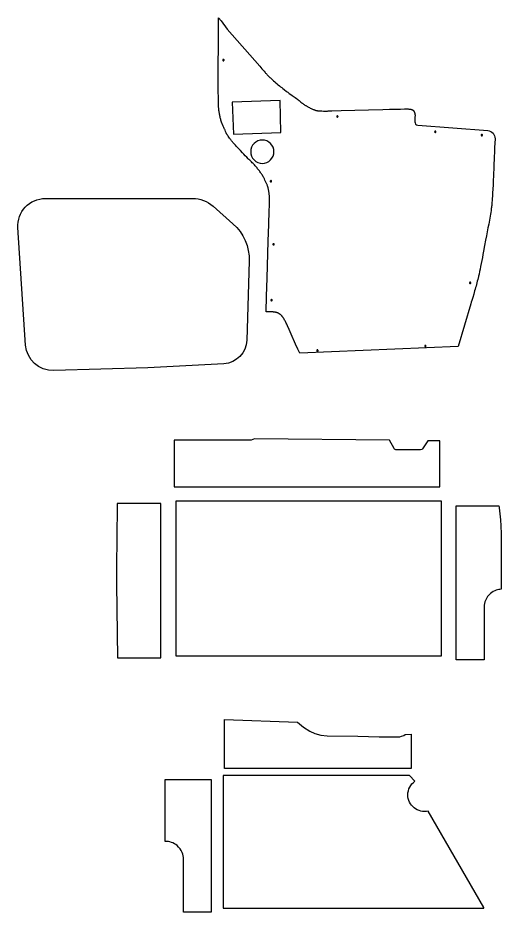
# Model space of a CAD drawing. Extents: x -780 to 1866, y -7095 to -85.
# Drawn here: x 280 to 1735, y -7095 to -4402 of the extents above; entities that cross this region are included whole.
import ezdxf

# ---------------------------------------------------------------- set-up
doc = ezdxf.new("R2010")
doc.units = 0
doc.layers.add('DEFAULT_LAYER', color=1, linetype='CONTINUOUS')

msp = doc.modelspace()

# ---------------------------------------------------------------- linework, layer by layer
at = {"layer": 'DEFAULT_LAYER'}
for points in [[(1475.4, -4714.9, 0.397316), (1484.6, -4725.1), (1694.9, -4741.5, -0.405949), (1717, -4766.6), (1716.4, -4779.4), (1715.8, -4792.7), (1715.2, -4806.6), (1714.6, -4820.9), (1713.4, -4849.8), (1712.2, -4878.3), (1711.6, -4892.1), (1711, -4905.3), (1710.3, -4917.7), (1709.7, -4929.4), (1709.4, -4934.8), (1709.1, -4940), (1708.8, -4944.9), (1708.5, -4949.5), (1708.2, -4953.7), (1707.8, -4957.6), (1707.5, -4961.2), (1707.2, -4964.3), (1706.9, -4967.3), (1706.5, -4970.2), (1706.1, -4973.2), (1705.7, -4976.1), (1705.3, -4979.1), (1704.9, -4982), (1704, -4987.9), (1703.1, -4993.8), (1702.1, -4999.7), (1701.1, -5005.6), (1700, -5011.4), (1699, -5017.3), (1697.9, -5023.2), (1695.6, -5034.9), (1693.4, -5046.6), (1692.3, -5052.5), (1691.2, -5058.3), (1688.7, -5071.7), (1685.7, -5087.7), (1682.4, -5105.3), (1680.7, -5114.5), (1678.9, -5123.7), (1677.1, -5132.9), (1675.3, -5141.8), (1673.6, -5150.5), (1671.9, -5158.8), (1670.3, -5166.5), (1668.8, -5173.6), (1667.4, -5179.9), (1666.8, -5182.7), (1666.2, -5185.3), (1665, -5190.2), (1663.7, -5195.1), (1662.5, -5200), (1661.1, -5204.9), (1659.8, -5209.8), (1658.4, -5214.7), (1657, -5219.6), (1655.6, -5224.4), (1652.7, -5234.1), (1649.8, -5243.9), (1647, -5253.6), (1645.6, -5258.4), (1644.2, -5263.3), (1606.1, -5391.9), (1128.8, -5412.5), (1123, -5399.5), (1116.5, -5384.9), (1103.1, -5354.9), (1097, -5341.2), (1091.9, -5329.7), (1089.8, -5325.1), (1088, -5321.3), (1086.7, -5318.6), (1086.3, -5317.6), (1085.9, -5316.9), (1084.7, -5314.7), (1083.5, -5312.4), (1082.1, -5310.1), (1080.8, -5307.8), (1079.4, -5305.6), (1078.8, -5304.6), (1078.1, -5303.6), (1077.5, -5302.8), (1076.9, -5302), (1076.4, -5301.3), (1075.9, -5300.6), (1075.4, -5300.1), (1074.9, -5299.5), (1074.4, -5299), (1073.8, -5298.5), (1073.3, -5298), (1072.7, -5297.5), (1072.2, -5297), (1071.6, -5296.5), (1071, -5296), (1070.4, -5295.6), (1069.2, -5294.7), (1068, -5293.9), (1066.7, -5293.1), (1066.1, -5292.7), (1065.4, -5292.4), (1064.7, -5292), (1064, -5291.7), (1063.3, -5291.4), (1062.5, -5291), (1061.8, -5290.7), (1061, -5290.4), (1060.3, -5290.1), (1059.5, -5289.9), (1058.7, -5289.6), (1057.9, -5289.4), (1057.2, -5289.2), (1056.4, -5289), (1055.6, -5288.8), (1054.8, -5288.6), (1053.9, -5288.4), (1052.8, -5288.3), (1051.5, -5288.2), (1050.1, -5288.1), (1048.5, -5288), (1046.8, -5287.9), (1043.1, -5287.8), (1035.2, -5287.6), (1031.4, -5287.5), (1027.8, -5287.4), (1029.2, -5239.9), (1030.8, -5186.1), (1034.2, -5074.5), (1035.7, -5024.5), (1036.9, -4983.4), (1037.4, -4967.5), (1037.7, -4955.2), (1037.9, -4947), (1037.9, -4944.7), (1037.9, -4943.5), (1037.8, -4941.5), (1037.7, -4939.4), (1037.5, -4937.4), (1037.3, -4935.3), (1037.1, -4933.3), (1036.9, -4931.3), (1036.6, -4929.2), (1036.3, -4927.2), (1035.9, -4925.1), (1035.5, -4922.9), (1035.1, -4920.6), (1034.7, -4918.2), (1034.2, -4915.8), (1033.9, -4914.6), (1033.6, -4913.4), (1033.3, -4912.2), (1032.9, -4911.1), (1032.6, -4909.9), (1032.2, -4908.8), (1031.8, -4907.6), (1031.2, -4906.1), (1030.6, -4904.5), (1029.8, -4902.8), (1029, -4900.9), (1028.1, -4898.9), (1027.2, -4896.9), (1026.2, -4894.9), (1024.3, -4890.8), (1022.4, -4887), (1021.5, -4885.2), (1020.6, -4883.5), (1019.8, -4882.1), (1019.2, -4880.8), (1018.5, -4879.7), (1017.8, -4878.5), (1016.5, -4876.3), (1015, -4874), (1013.6, -4871.8), (1012.1, -4869.7), (1010.5, -4867.5), (1009, -4865.3), (1007.4, -4863.2), (1005.8, -4861.1), (1004.1, -4858.8), (1002.2, -4856.6), (1000.3, -4854.3), (998.4, -4852), (996.4, -4849.7), (994.5, -4847.4), (992.5, -4845.2), (991.5, -4844.1), (990.4, -4843), (988.2, -4840.7), (985.8, -4838.3), (983.4, -4835.9), (978.5, -4831.1), (976.1, -4828.7), (973.8, -4826.4), (969.4, -4821.9), (965, -4817.3), (960.7, -4812.8), (956.3, -4808.2), (950.1, -4801.6), (943.5, -4794.6), (937.6, -4788.4), (935.2, -4785.9), (933.5, -4783.9), (930.6, -4780.7), (929.2, -4779.1), (927.8, -4777.5), (926.4, -4775.9), (925, -4774.2), (923.6, -4772.5), (922.3, -4770.8), (920.9, -4768.9), (919.2, -4766.7), (917.4, -4764.2), (915.6, -4761.6), (913.8, -4758.9), (912.1, -4756.4), (911.3, -4755.2), (910.6, -4754.1), (910, -4753), (909.4, -4752.1), (908.9, -4751.2), (908.4, -4750.2), (907.9, -4749.3), (907.5, -4748.4), (906.6, -4746.5), (905.7, -4744.6), (904.1, -4740.7), (903.2, -4738.8), (902.4, -4736.9), (901.5, -4734.9), (900.5, -4732.8), (899.4, -4730.5), (898.3, -4728.1), (897.2, -4725.6), (896.1, -4723.2), (895.6, -4721.9), (895.1, -4720.7), (894.6, -4719.5), (894.2, -4718.3), (893.8, -4717.1), (893.4, -4715.8), (892.6, -4713.3), (891.8, -4710.7), (891.1, -4708.1), (890.4, -4705.5), (889.8, -4702.8), (889.2, -4700.1), (888.6, -4697.5), (888, -4694.8), (887.5, -4692.2), (887, -4689.5), (886.5, -4686.7), (886.1, -4684), (885.7, -4681.3), (885.3, -4678.5), (885, -4675.8), (884.9, -4674.3), (884.8, -4672.4), (884.7, -4670.2), (884.6, -4667.8), (884.4, -4662.2), (884.3, -4656), (884.1, -4642.8), (884, -4636.4), (883.8, -4630.4), (884, -4402.2), (892.4, -4411.6), (910.6, -4435.8), (1008.6, -4548), (1011.8, -4551.6), (1015, -4555.4), (1021.5, -4562.9), (1024.7, -4566.6), (1026.3, -4568.4), (1027.9, -4570.1), (1029.5, -4571.9), (1031, -4573.6), (1032.6, -4575.3), (1034.2, -4576.9), (1035.8, -4578.5), (1037.3, -4580), (1038.9, -4581.6), (1040.5, -4583.1), (1043.8, -4586.2), (1047.1, -4589.2), (1050.4, -4592.2), (1053.7, -4595.2), (1057.1, -4598.1), (1060.5, -4601), (1062.2, -4602.4), (1063.9, -4603.8), (1067.5, -4606.7), (1071, -4609.5), (1074.7, -4612.3), (1078.3, -4615.1), (1082, -4617.9), (1089.4, -4623.5), (1093.3, -4626.4), (1097.5, -4629.5), (1102, -4632.7), (1106.6, -4636), (1115.1, -4642.2), (1118.8, -4644.8), (1121.9, -4647.1), (1123.2, -4648.2), (1124.6, -4649.3), (1127.3, -4651.5), (1130, -4653.7), (1132.7, -4655.9), (1135.4, -4658.1), (1136.7, -4659.2), (1138.1, -4660.2), (1139.4, -4661.2), (1140.7, -4662.2), (1142.1, -4663.1), (1143.4, -4664), (1144.7, -4664.9), (1146.1, -4665.8), (1147.6, -4666.6), (1149.1, -4667.5), (1150.6, -4668.3), (1152.1, -4669.2), (1153.6, -4670), (1155.1, -4670.8), (1158, -4672.3), (1160.8, -4673.7), (1163.4, -4674.9), (1165.6, -4675.9), (1167.6, -4676.8), (1169.6, -4677.7), (1171.6, -4678.6), (1173.7, -4679.4), (1174.7, -4679.7), (1175.8, -4680.1), (1176.8, -4680.5), (1177.9, -4680.8), (1178.9, -4681.1), (1180, -4681.3), (1181, -4681.6), (1182.1, -4681.8), (1182.7, -4681.9), (1183.3, -4682), (1184.7, -4682.2), (1186.2, -4682.3), (1187.9, -4682.4), (1189.7, -4682.5), (1191.6, -4682.6), (1193.6, -4682.6), (1195.7, -4682.6), (1200, -4682.7), (1204.3, -4682.7), (1212.5, -4682.7), (1214.1, -4682.6), (1216.9, -4682.6), (1225.7, -4682.4), (1254.1, -4681.6), (1335.9, -4679.3), (1379.1, -4678.1), (1398.9, -4677.6), (1416.8, -4677.2), (1432, -4676.8), (1444, -4676.5), (1448.5, -4676.4), (1452, -4676.4), (1454.4, -4676.4), (1455.1, -4676.4), (1455.5, -4676.4), (1457.4, -4676.7), (1459.5, -4676.9), (1460.5, -4677.1), (1461.5, -4677.2), (1462.5, -4677.4), (1463.6, -4677.6), (1464.5, -4677.9), (1465.5, -4678.1), (1466.4, -4678.4), (1467.3, -4678.7), (1468.1, -4679), (1468.5, -4679.2), (1468.9, -4679.4), (1469.2, -4679.6), (1469.6, -4679.8), (1469.9, -4680.1), (1470.2, -4680.3), (1470.8, -4680.8), (1471.3, -4681.3), (1471.8, -4681.9), (1472.3, -4682.5), (1472.7, -4683.1), (1473.1, -4683.8), (1473.5, -4684.5), (1473.8, -4685.2), (1474.1, -4685.9), (1474.4, -4686.6), (1474.7, -4687.4), (1474.9, -4688.1), (1475.2, -4688.9), (1475.4, -4689.6), (1475.7, -4691.1), (1475.8, -4691.5), (1475.9, -4691.9), (1476, -4692.9), (1476.1, -4694.1), (1476.1, -4695.4), (1476.1, -4696.8), (1476.1, -4698.3), (1476, -4699.8), (1475.9, -4701.5), (1475.8, -4704.9), (1475.6, -4708.4), (1475.5, -4711.7), (1475.4, -4713.4)], [(899.2, -4531.3, 0.414214), (901.2, -4529.3, 0.414214), (899.2, -4527.3, 0.414214), (897.2, -4529.3, 0.414214)], [(1242.2, -4701.3, 0.414214), (1244.2, -4699.3, 0.414214), (1242.2, -4697.3, 0.414214), (1240.2, -4699.3, 0.414214)], [(1537.2, -4747.3, 0.414214), (1539.2, -4745.3, 0.414214), (1537.2, -4743.3, 0.414214), (1535.2, -4745.3, 0.414214)], [(1677.2, -4757.3, 0.414214), (1679.2, -4755.3, 0.414214), (1677.2, -4753.3, 0.414214), (1675.2, -4755.3, 0.414214)], [(1016.2, -4840.3, 0.414214), (1051.2, -4805.3, 0.414214), (1016.2, -4770.3, 0.414214), (981.2, -4805.3, 0.414214)], [(1042.2, -4896.3, 0.414214), (1044.2, -4894.3, 0.414214), (1042.2, -4892.3, 0.414214), (1040.2, -4894.3, 0.414214)], [(867.9, -4969.2), (927.7, -5022.1, -0.222784), (976.7, -5135), (969.6, -5372.9, -0.389968), (900.6, -5443.7), (671.7, -5456.1), (388.3, -5464.6, -0.404036), (303.5, -5387.6), (280.4, -5033.9, -0.207394), (302.5, -4972.1, -0.207394), (362.7, -4946.1), (806.7, -4946.1, -0.182864)], [(1050.2, -5086.3, 0.414214), (1052.2, -5084.3, 0.414214), (1050.2, -5082.3, 0.414214), (1048.2, -5084.3, 0.414214)], [(1642.2, -5202.3, 0.414214), (1644.2, -5200.3, 0.414214), (1642.2, -5198.3, 0.414214), (1640.2, -5200.3, 0.414214)], [(1044.2, -5254.3, 0.414214), (1046.2, -5252.3, 0.414214), (1044.2, -5250.3, 0.414214), (1042.2, -5252.3, 0.414214)], [(1182.2, -5406.3, 0.414214), (1184.2, -5404.3, 0.414214), (1182.2, -5402.3, 0.414214), (1180.2, -5404.3, 0.414214)], [(1507.2, -5392.3, 0.414214), (1509.2, -5390.3, 0.414214), (1507.2, -5388.3, 0.414214), (1505.2, -5390.3, 0.414214)], [(751.1, -5673.7), (751.1, -5814.5), (1551.1, -5814.5), (1551.1, -5675.8), (1515.1, -5676.5), (1499, -5700.3, -0.22603), (1492.8, -5703.2), (1420.5, -5703.1, -0.274031), (1413.5, -5698.9), (1398.9, -5673.8), (992.3, -5670.4), (983, -5674.5)], [(1728.8, -5871.3), (1729.3, -5875.7), (1729.8, -5880.2), (1730.3, -5884.7), (1730.8, -5889.2), (1731.3, -5893.8), (1731.7, -5898.3), (1732.2, -5902.9), (1732.6, -5907.4), (1733, -5911.9), (1733.3, -5916.4), (1733.7, -5920.8), (1734, -5925.2), (1734.2, -5929.5), (1734.5, -5933.7), (1734.7, -5937.9), (1734.8, -5941.9), (1735, -5945.9), (1735.1, -5949.9), (1735.2, -5953.9), (1735.2, -5957.9), (1735.3, -5961.9), (1735.3, -5965.9), (1735.3, -5973.9), (1735.3, -5982), (1735.3, -5990), (1735.3, -5998), (1735.3, -6006), (1735.2, -6123.1, 0.064054), (1720.9, -6125.9, 0.0907), (1703.7, -6135.4, 0.127), (1688.2, -6156.5, 0.0954), (1684.5, -6176.3), (1684.5, -6336), (1600.4, -6336), (1600.4, -5871.3)], [(778.7, -6935.6, 0.0954), (775, -6915.9, 0.127), (759.5, -6894.8, 0.0907), (742.3, -6885.3, 0.0813), (724.1, -6882.3), (723.8, -6882.3), (723.7, -6695.9), (862.7, -6695.9), (862.7, -7095.4), (778.7, -7095.4)], [(1515.8, -6791.3, -0.22787), (1473.3, -6781.5, -0.22787), (1454.5, -6742.2, -0.2442), (1475.8, -6701.1), (1459.1, -6683.5), (898, -6683.5), (898, -7083.4), (1683.4, -7083.4), (1683.4, -7081.3)]]:
    msp.add_lwpolyline(points, format="xyb", close=True, dxfattribs=at)
for points in [[(929.2, -4752.4), (1072.2, -4747.3), (1070.2, -4651.3), (925.1, -4656.4)], [(711, -5865.1), (579.2, -5865.2), (578.3, -5975.5), (577.3, -6047.3), (577.2, -6108), (580.1, -6330), (711, -6329.1)], [(755.6, -6323.1), (1555.6, -6323.1), (1555.6, -5858.1), (755.6, -5858.1)], [(1464.5, -6559.3), (1464.4, -6663), (902, -6663.1), (902.1, -6515.6), (1122.5, -6523.6), (1140.7, -6538.1), (1159.7, -6550.8), (1174.6, -6557.3), (1192.4, -6562.3), (1211.2, -6564), (1303.5, -6565.8), (1367.8, -6567.4), (1429.9, -6567.4), (1435.6, -6565.7), (1442, -6563.4), (1446.7, -6560.7)]]:
    msp.add_lwpolyline(points, close=True, dxfattribs=at)

doc.saveas('drawing.dxf')
